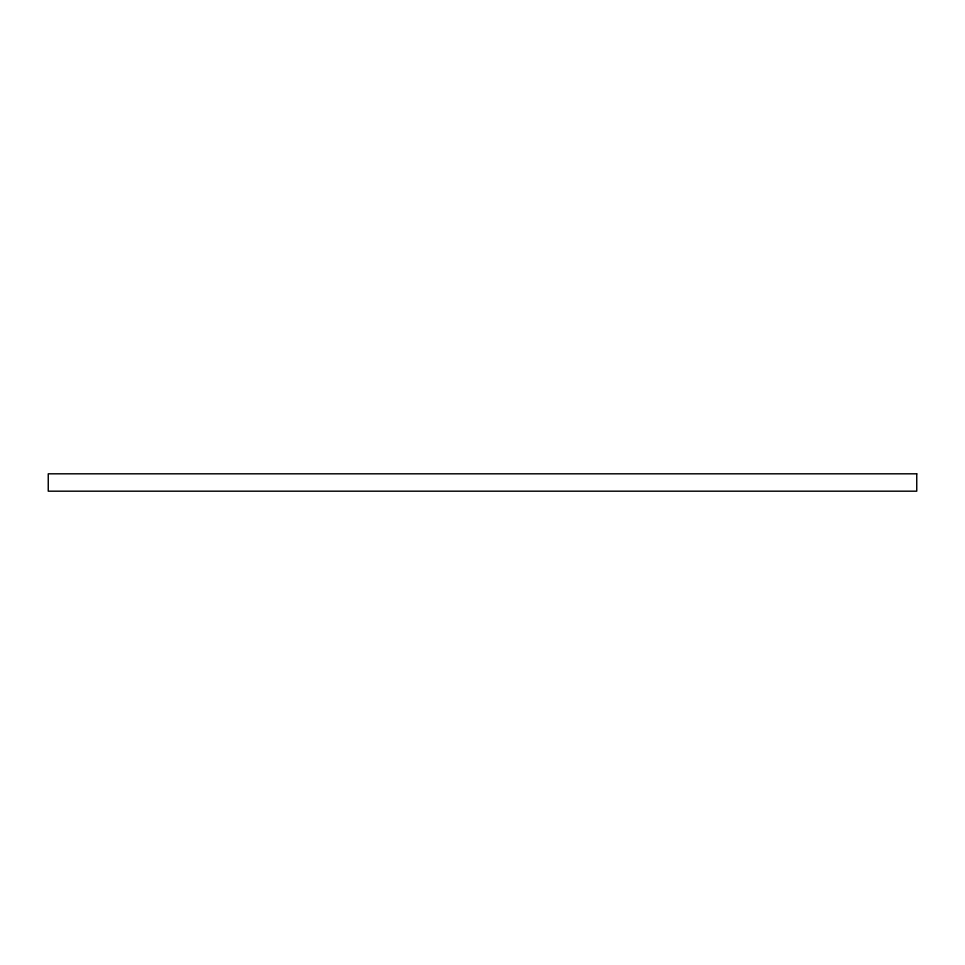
<?xml version="1.0" encoding="UTF-8"?>
<svg xmlns="http://www.w3.org/2000/svg" width="965" height="965" viewBox="0 0 965 965"><rect width="100%" height="100%" fill="white"/><g stroke="black" fill="none" stroke-linecap="round" stroke-linejoin="round"><path stroke-width="1.45" d="M916.75 473.815L48.25 473.815L48.25 491.185L916.75 491.185L916.75 473.815"/></g></svg>
